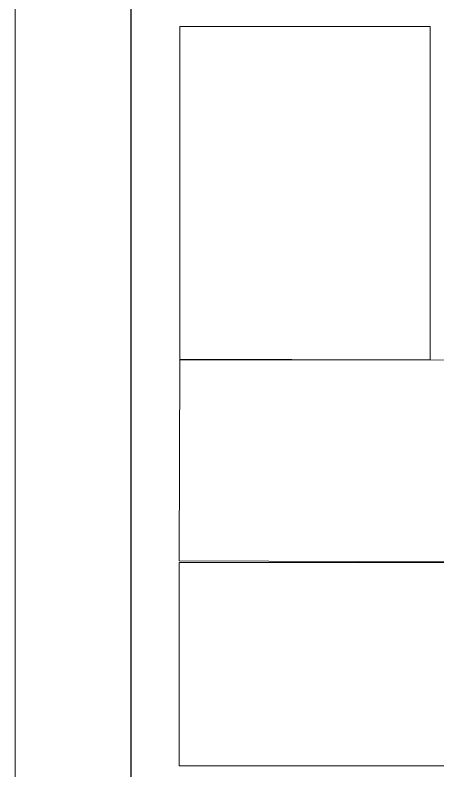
# Model space of a CAD drawing. Header units: millimetres. Extents: x 2413 to 2557, y 1886 to 2106.
# Drawn here: x 2413.3 to 2462, y 1930.9 to 2018 of the extents above; entities that cross this region are included whole.
import ezdxf

# ---------------------------------------------------------------- set-up
doc = ezdxf.new("R2010")
doc.units = ezdxf.units.MM
doc.layers.add('PDF_10 Formato', color=7, linetype='Continuous')
doc.layers.add('PDF_CVL_CUADCON_TIT', color=7, linetype='Continuous')

msp = doc.modelspace()

# ---------------------------------------------------------------- linework, layer by layer
at = {"layer": 'PDF_10 Formato', "lineweight": 9}
msp.add_lwpolyline([(2413.28, 1885.912), (2413.28, 2105.842), (2557.246, 2105.842), (2557.246, 1885.912)], close=True, dxfattribs=at)
at = {"layer": 'PDF_10 Formato', "lineweight": 25}
msp.add_lwpolyline([(2550.553, 2100.985), (2550.553, 1892.294), (2426.638, 1892.294), (2426.638, 2100.985)], close=True, dxfattribs=at)
at = {"layer": 'PDF_CVL_CUADCON_TIT', "lineweight": 9}
for points in [[(2432.257, 1978.256), (2432.257, 2016.662), (2461.09, 2016.662), (2461.09, 1978.256)], [(2432.173, 1955.099), (2432.257, 1978.34), (2483.936, 1978.171), (2483.851, 1954.901)], [(2432.173, 1931.491), (2432.173, 1954.901), (2483.851, 1954.901), (2483.851, 1931.491)]]:
    msp.add_lwpolyline(points, close=True, dxfattribs=at)

doc.saveas('drawing.dxf')
